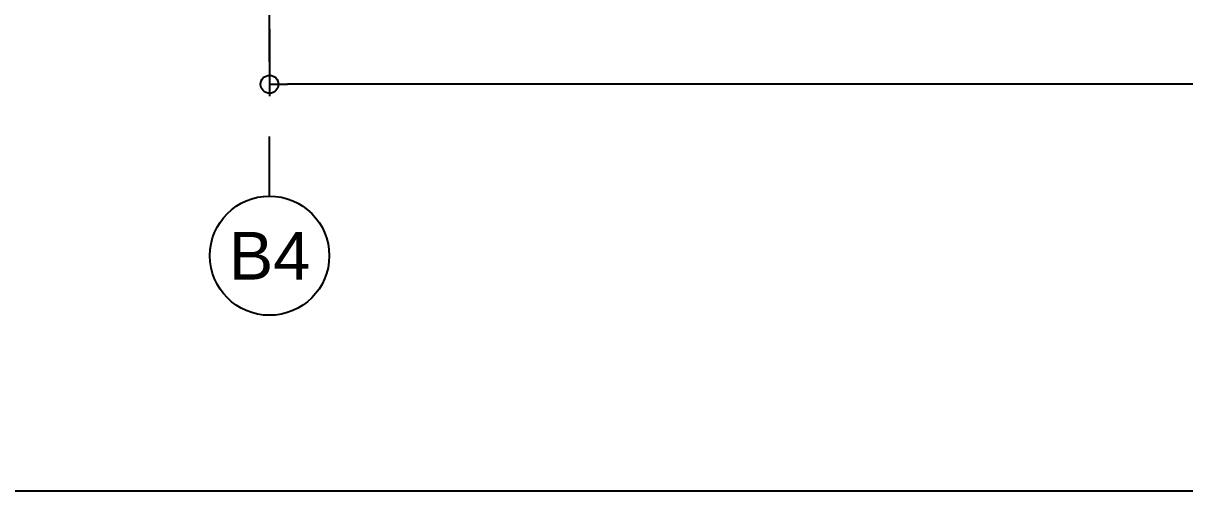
# Model space of a CAD drawing. Header units: millimetres. Extents: x 663313 to 1226001, y 1431724 to 1620898.
# Drawn here: x 798825 to 803691, y 1505819 to 1507780 of the extents above; entities that cross this region are included whole.
import ezdxf
from ezdxf.enums import TextEntityAlignment as Align

# ---------------------------------------------------------------- set-up
doc = ezdxf.new("R2010")
doc.units = ezdxf.units.MM
for name, pattern in [('CENTER', [50.8, 31.75, -6.35, 6.35, -6.35]), ('DPA_Grid _ Level 100', [1000, 550, -160, 130, -160]), ('TA_GL_000.70000', [1.925, 0.7, -0.175, 0.175, -0.175, 0.7])]:
    doc.linetypes.add(name, pattern=pattern)
doc.layers.add('000 - 0_HIDE_OBJ_FRAMING_DEF_SUB', color=7, linetype='Continuous', plot=False)
for name, color, linetype in [('000 - 0_SYM_DWG_GRID-BUBBLE_MAIN_COLOR_6', 7, 'Continuous'), ('000 - 0_SYM_DWG_SLOPE-SYM_TEXT_COLOR_3', 7, 'Continuous'), ('000 - D I M', 7, 'Continuous'), ('000 - GRID', 7, 'CENTER'), ('_PP-Dim', 7, 'Continuous')]:
    doc.layers.add(name, color=color, linetype=linetype)
doc.styles.add('Arial', font='arial.ttf')
doc.styles.add('FAMELINE_FOR_CKST', font='arial.ttf')
doc.styles.add('TA', font='', dxfattribs={"height": 4.5})
doc.styles.get('TA').set_extended_font_data('Cordia New')
doc.dimstyles.new('FAMELINE-CKST_C-C', dxfattribs={"dimtxt": 0.3, "dimasz": 0.15, "dimexe": 0.1, "dimexo": 0.1, "dimgap": 0.05, "dimtad": 1, "dimzin": 0, "dimdsep": 46, "dimtxsty": 'FAMELINE_FOR_CKST', "dimblk": 'ORIGIN', "dimblk1": 'ORIGIN', "dimblk2": 'ORIGIN', "dimsah": 1, "dimcen": 0.1, "dimdle": 0.1, "dimclrd": 7, "dimclre": 7, "dimclrt": 7, "dimadec": 0, "dimazin": 0, "dimtfac": 1, "dimtix": 1, "dimtmove": 2, "dimatfit": 3, "dimfxl": 1, "dimtolj": 1, "dimtzin": 0, "dimlwd": -1, "dimlwe": -1, "dimarcsym": 0})

# ---------------------------------------------------------------- blocks, each defined once
blk = doc.blocks.new('A$Cbc3bdfda')
at = {"layer": 'Defpoints', "color": 7}
blk.add_lwpolyline([(0, -400), (775, -400), (775, 0), (0, 0)], close=True, dxfattribs=at)
blk = doc.blocks.new('*U4805')
at = {"layer": '000 - 0_SYM_DWG_GRID-BUBBLE_MAIN_COLOR_6', "color": 7}
blk.add_line((35, 0), (30, 0), dxfattribs=at)
blk.add_circle((40, 0), 5, dxfattribs=at)
at = {"color": 7, "style": 'TA', "flags": 1}
blk.add_attdef('LOCATION', (6, -6), '', height=4.5, rotation=270, dxfattribs=at)
at = {"layer": '000 - 0_SYM_DWG_SLOPE-SYM_TEXT_COLOR_3', "color": 7, "style": 'Arial'}
blk.add_attdef('GRID-HEAD', text='', height=4, rotation=90, dxfattribs=at).set_placement((40, 0), align=Align.MIDDLE_CENTER)
blk = doc.blocks.new('_Origin')
at = {"color": 7, "linetype": 'ByBlock', "lineweight": -2}
blk.add_line((0, 0), (-1, 0), dxfattribs=at)
blk.add_circle((0, 0), 0.5, dxfattribs=at)
blk = doc.blocks.new('*D4809')
at = {"layer": '000 - D I M', "color": 7, "transparency": 16777216}
for p, q in [((0, 100150), (0, 99868.8)), ((14800, 100150), (14800, 99868.8)), ((14725, 99918.8), (75, 99918.8))]:
    blk.add_line(p, q, dxfattribs=at)
at = {"layer": 'Defpoints', "color": 7, "transparency": 16777216}
for p in [(0, 100200), (14800, 100200), (0, 99918.8)]:
    blk.add_point(p, dxfattribs=at)
at = {"layer": '000 - D I M', "color": 7, "transparency": 16777216, "xscale": 75, "yscale": 75, "zscale": 75, "rotation": 180}
blk.add_blockref('_Origin', (0, 99918.8), dxfattribs=at)
at = {"layer": '000 - D I M', "color": 7, "transparency": 16777216, "xscale": 75, "yscale": 75, "zscale": 75}
blk.add_blockref('_Origin', (14800, 99918.8), dxfattribs=at)
at = {"layer": '000 - D I M', "color": 7, "transparency": 16777216, "insert": (7400, 100020.3), "char_height": 150, "attachment_point": 5, "style": 'FAMELINE_FOR_CKST'}
blk.add_mtext('\\A1;14800', dxfattribs=at)
blk = doc.blocks.new('W-1-PP18-ST_ENT4_REV00_20260602-144452_ELEVATION_1_EX')
at = {"layer": '000 - 0_HIDE_OBJ_FRAMING_DEF_SUB', "color": 7, "linetype": 'DPA_Grid _ Level 100'}
blk.add_line((0, 100013.4859), (0, 116578.2687), dxfattribs=at)
blk = doc.blocks.new('W-1-PP18-ST_ENT4_REV00_20260602-143416_ELEVATION_1_DIMS')
at = {"layer": '000 - GRID', "color": 7, "linetype": 'TA_GL_000.70000', "xscale": 50, "yscale": 50, "zscale": 50, "rotation": 270}
blk.add_blockref('*U4805', (0, 101200), dxfattribs=at).add_auto_attribs({'GRID-HEAD': 'B4'})
at = {"layer": '000 - D I M', "color": 7}
dim = blk.add_linear_dim(base=(0, 99918.8), p1=(14800, 100200), p2=(0, 100200), dimstyle='FAMELINE-CKST_C-C', override={"dimscale": 500, "dimdec": 0, "dimlfac": 1, "dimclrd": 7, "dimclre": 7, "dimclrt": 7}, dxfattribs=at)
dim.commit()
dim.dimension.update_dxf_attribs({"geometry": '*D4809', "text_midpoint": (7400, 100020.3)})

msp = doc.modelspace()

# ---------------------------------------------------------------- block references
at = {"color": 7}
msp.add_blockref('W-1-PP18-ST_ENT4_REV00_20260602-143416_ELEVATION_1_DIMS', (799856.9923, 1407605.0011), dxfattribs=at)
at = {"layer": '_PP-Dim', "color": 7, "xscale": 50, "yscale": 50, "zscale": 50}
msp.add_blockref('A$Cbc3bdfda', (787862.5634, 1525819.1136), dxfattribs=at)

# ---------------------------------------------------------------- next in the draw order: block references
at = {"color": 7}
msp.add_blockref('W-1-PP18-ST_ENT4_REV00_20260602-144452_ELEVATION_1_EX', (799856.9923, 1407605.0011), dxfattribs=at)

doc.saveas('drawing.dxf')
